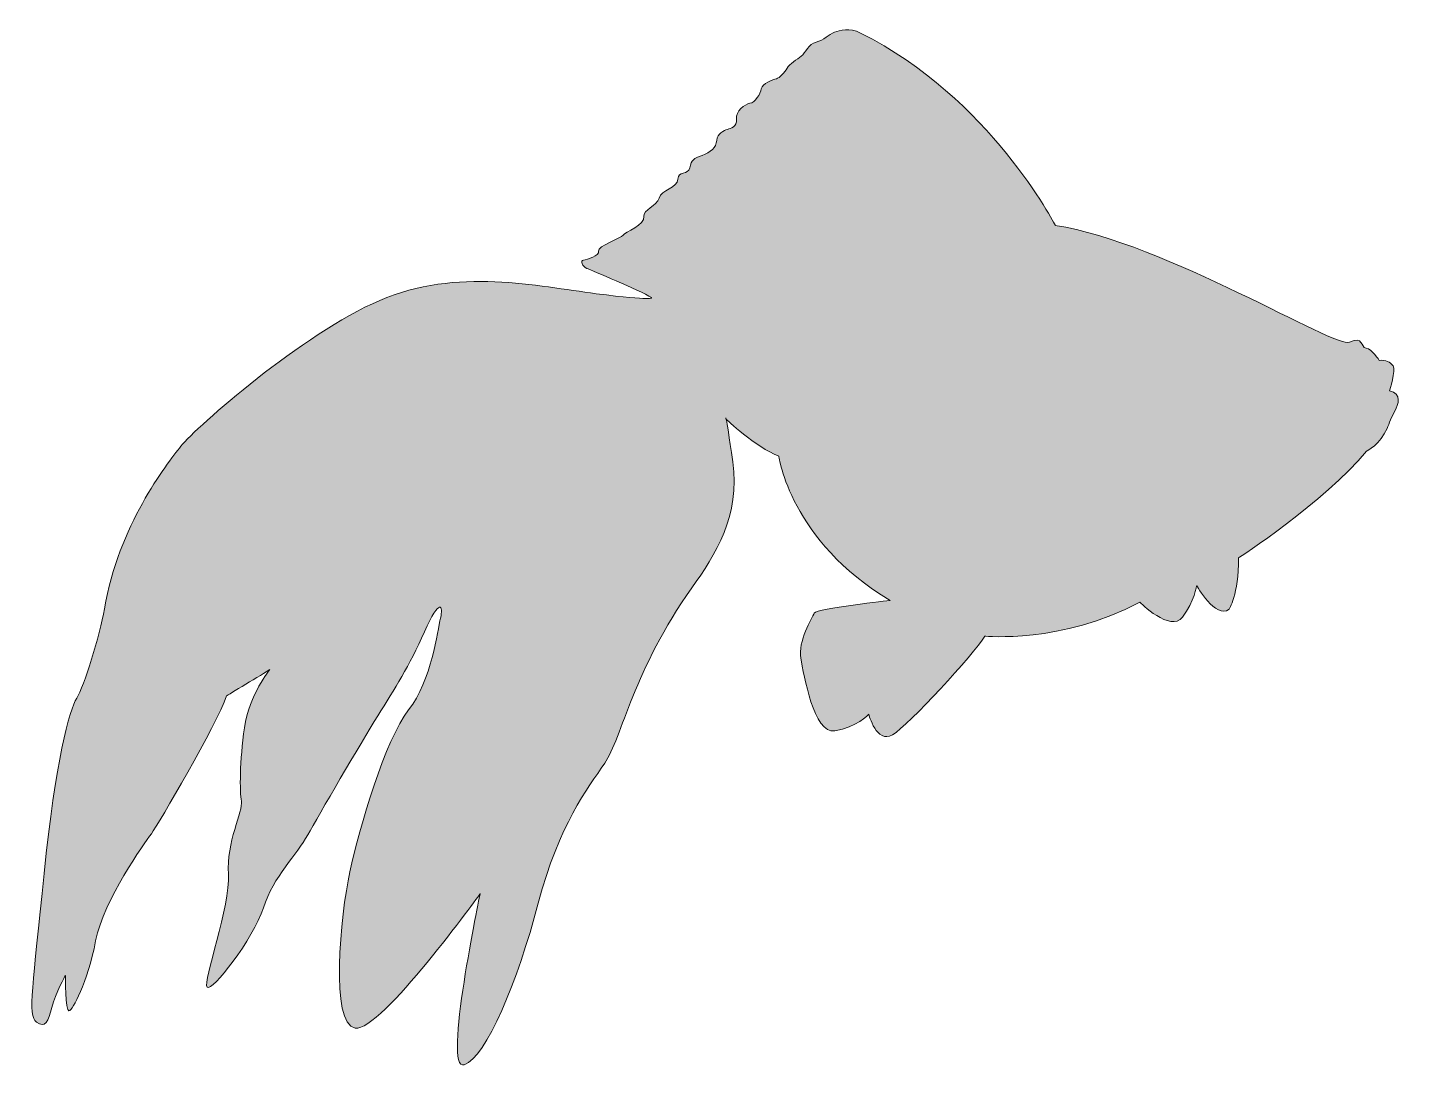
# Model space of a CAD drawing. Header units: inches. Extents: x 2.36 to 8.73, y -8.37 to -3.53.
import ezdxf

# ---------------------------------------------------------------- set-up
doc = ezdxf.new("R2010")
doc.units = ezdxf.units.IN
doc.header["$MEASUREMENT"] = 0
doc.layers.add('Layer 1', color=7, linetype='Continuous')

msp = doc.modelspace()

# ---------------------------------------------------------------- hatches: boundary and pattern name
at = {"layer": 'Layer 1', "true_color": 0xffffff}
h = msp.add_hatch(color=7, dxfattribs=at)
h.dxf.hatch_style = 2
edge = h.paths.add_edge_path()
edge.add_spline(control_points=[(5.5953, -5.3433), (5.5953, -5.3433), (5.7342, -5.4749), (5.8403, -5.5152), (5.8403, -5.5152), (5.8952, -5.9101), (6.356, -6.1844), (6.356, -6.1844), (6.0159, -6.221), (6.0049, -6.243), (5.9939, -6.2649), (5.9281, -6.3746), (5.9427, -6.4514), (5.9574, -6.5282), (6.0012, -6.8025), (6.1, -6.7879), (6.1988, -6.7733), (6.2573, -6.7111), (6.2573, -6.7111), (6.2573, -6.7111), (6.2938, -6.8501), (6.367, -6.8061), (6.4401, -6.7623), (6.7436, -6.4331), (6.7949, -6.349), (6.7949, -6.349), (7.1496, -6.3856), (7.5117, -6.1918), (7.5117, -6.1918), (7.6543, -6.3344), (7.7092, -6.2612), (7.764, -6.1881), (7.775, -6.1149), (7.775, -6.1149), (7.775, -6.1149), (7.8628, -6.2722), (7.925, -6.2247), (7.925, -6.2247), (7.9689, -6.1588), (7.9689, -5.9869), (7.9689, -5.9869), (8.3638, -5.7309), (8.5613, -5.4932), (8.5613, -5.4932), (8.6261, -5.4596), (8.6564, -5.3871), (8.6655, -5.3652), (8.6783, -5.3305), (8.693, -5.3049), (8.7076, -5.2793), (8.7277, -5.2262), (8.6674, -5.2135), (8.6674, -5.2135), (8.6985, -5.1165), (8.6838, -5.0982), (8.6692, -5.08), (8.6509, -5.069), (8.6199, -5.0727), (8.6199, -5.0727), (8.5869, -5.0196), (8.5595, -5.016), (8.5321, -5.0123), (8.5485, -4.9574), (8.4827, -4.9885), (8.4169, -5.0196), (7.6287, -4.5259), (7.1204, -4.4473), (7.1204, -4.4473), (6.818, -3.856), (6.2189, -3.5567), (6.1677, -3.5311), (6.1238, -3.5439), (6.0982, -3.5531), (6.0726, -3.5622), (6.0488, -3.5915), (6.0141, -3.5988), (5.9793, -3.6061), (5.9629, -3.65), (5.9446, -3.6646), (5.9263, -3.6792), (5.8897, -3.6994), (5.8788, -3.7195), (5.8678, -3.7396), (5.844, -3.7652), (5.8294, -3.7688), (5.8148, -3.7725), (5.7636, -3.7908), (5.7599, -3.8146), (5.7562, -3.8383), (5.7306, -3.8786), (5.7069, -3.8822), (5.6831, -3.8859), (5.6411, -3.9188), (5.6447, -3.9554), (5.6483, -3.9919), (5.6173, -3.9974), (5.6026, -4.0029), (5.588, -4.0084), (5.5551, -4.0212), (5.5532, -4.0541), (5.5514, -4.087), (5.524, -4.109), (5.4856, -4.1236), (5.4472, -4.1382), (5.4363, -4.1437), (5.4289, -4.1803), (5.4216, -4.2169), (5.3741, -4.1931), (5.3741, -4.2333), (5.3741, -4.2735), (5.2955, -4.2827), (5.2863, -4.3211), (5.2771, -4.3595), (5.2113, -4.3723), (5.2168, -4.407), (5.2223, -4.4418), (5.129, -4.4802), (5.1199, -4.493), (5.1107, -4.5058), (5.001, -4.5442), (5.0065, -4.5661), (5.012, -4.588), (4.9535, -4.6064), (4.937, -4.6082), (4.9206, -4.61), (4.9297, -4.6374), (4.9516, -4.6466), (4.9736, -4.6557), (5.1948, -4.7472), (5.2515, -4.7819), (5.2515, -4.7819), (5.2662, -4.7984), (4.9956, -4.7636), (4.7249, -4.7289), (4.35, -4.6411), (3.9934, -4.7947), (3.6368, -4.9483), (3.1431, -5.3817), (3.0737, -5.4694), (3.0042, -5.5573), (2.7852, -5.837), (2.7189, -6.2229), (2.6978, -6.3454), (2.6238, -6.584), (2.5909, -6.6361), (2.558, -6.6882), (2.4921, -6.9296), (2.44, -7.448), (2.3879, -7.9664), (2.3632, -8.1063), (2.4043, -8.1365), (2.4455, -8.1667), (2.4592, -8.1337), (2.4757, -8.0679), (2.4921, -8.0021), (2.5388, -7.9198), (2.5388, -7.9198), (2.5388, -7.9198), (2.5388, -8.0871), (2.5552, -8.0844), (2.5717, -8.0816), (2.6403, -7.9554), (2.6786, -7.7607), (2.7171, -7.566), (2.9036, -7.3109), (2.9365, -7.2642), (2.9694, -7.2176), (3.2382, -6.7623), (3.2848, -6.6251), (3.2848, -6.6251), (3.4549, -6.5237), (3.4851, -6.5044), (3.4851, -6.5044), (3.3891, -6.6197), (3.3671, -6.7733), (3.3452, -6.9268), (3.3452, -7.0695), (3.3534, -7.1134), (3.3616, -7.1573), (3.2821, -7.3054), (3.2931, -7.4507), (3.304, -7.5961), (3.1724, -7.95), (3.1943, -7.9747), (3.2162, -7.9993), (3.4083, -7.7525), (3.4549, -7.6071), (3.5015, -7.4617), (3.6112, -7.3602), (3.6606, -7.2697), (3.71, -7.1792), (3.9047, -6.8473), (3.9843, -6.7184), (4.0638, -6.5895), (4.1297, -6.4907), (4.201, -6.3289), (4.2723, -6.1671), (4.2888, -6.2082), (4.275, -6.2658), (4.2613, -6.3234), (4.2339, -6.5538), (4.1269, -6.691), (4.0199, -6.8281), (3.8992, -7.2341), (3.8554, -7.4398), (3.8115, -7.6455), (3.7621, -8.1447), (3.8801, -8.1639), (3.998, -8.1831), (4.4588, -7.5413), (4.4588, -7.5413), (4.4588, -7.5413), (4.2833, -8.3696), (4.3847, -8.334), (4.4862, -8.2983), (4.6316, -7.95), (4.7276, -7.5852), (4.8236, -7.2204), (4.9553, -7.0558), (5.0348, -6.9378), (5.1144, -6.8199), (5.1695, -6.5019), (5.4381, -6.1259), (5.5477, -5.9723), (5.663, -5.7913), (5.6273, -5.5417), (5.5917, -5.2921), (5.5953, -5.3433), (5.5953, -5.3433)], knot_values=[0, 0, 0, 0, 1, 1, 1, 2, 2, 2, 3, 3, 3, 4, 4, 4, 5, 5, 5, 6, 6, 6, 7, 7, 7, 8, 8, 8, 9, 9, 9, 10, 10, 10, 11, 11, 11, 12, 12, 12, 13, 13, 13, 14, 14, 14, 15, 15, 15, 16, 16, 16, 17, 17, 17, 18, 18, 18, 19, 19, 19, 20, 20, 20, 21, 21, 21, 22, 22, 22, 23, 23, 23, 24, 24, 24, 25, 25, 25, 26, 26, 26, 27, 27, 27, 28, 28, 28, 29, 29, 29, 30, 30, 30, 31, 31, 31, 32, 32, 32, 33, 33, 33, 34, 34, 34, 35, 35, 35, 36, 36, 36, 37, 37, 37, 38, 38, 38, 39, 39, 39, 40, 40, 40, 41, 41, 41, 42, 42, 42, 43, 43, 43, 44, 44, 44, 45, 45, 45, 46, 46, 46, 47, 47, 47, 48, 48, 48, 49, 49, 49, 50, 50, 50, 51, 51, 51, 52, 52, 52, 53, 53, 53, 54, 54, 54, 55, 55, 55, 56, 56, 56, 57, 57, 57, 58, 58, 58, 59, 59, 59, 60, 60, 60, 61, 61, 61, 62, 62, 62, 63, 63, 63, 64, 64, 64, 65, 65, 65, 66, 66, 66, 67, 67, 67, 68, 68, 68, 69, 69, 69, 70, 70, 70, 71, 71, 71, 72, 72, 72, 73, 73, 73, 74, 74, 74, 75, 75, 75, 76, 76, 76, 76], degree=3, periodic=1)

# ---------------------------------------------------------------- linework, layer by layer
at = {"layer": 'Layer 1', "color": 7, "lineweight": 18, "true_color": 0xffffff}
msp.add_open_spline([(5.5953, -5.3433), (5.5953, -5.3433), (5.7342, -5.4749), (5.8403, -5.5152), (5.8403, -5.5152), (5.8952, -5.9101), (6.356, -6.1844), (6.356, -6.1844), (6.0159, -6.221), (6.0049, -6.243), (5.9939, -6.2649), (5.9281, -6.3746), (5.9427, -6.4514), (5.9574, -6.5282), (6.0012, -6.8025), (6.1, -6.7879), (6.1988, -6.7733), (6.2573, -6.7111), (6.2573, -6.7111), (6.2573, -6.7111), (6.2938, -6.8501), (6.367, -6.8061), (6.4401, -6.7623), (6.7436, -6.4331), (6.7949, -6.349), (6.7949, -6.349), (7.1496, -6.3856), (7.5117, -6.1918), (7.5117, -6.1918), (7.6543, -6.3344), (7.7092, -6.2612), (7.764, -6.1881), (7.775, -6.1149), (7.775, -6.1149), (7.775, -6.1149), (7.8628, -6.2722), (7.925, -6.2247), (7.925, -6.2247), (7.9689, -6.1588), (7.9689, -5.9869), (7.9689, -5.9869), (8.3638, -5.7309), (8.5613, -5.4932), (8.5613, -5.4932), (8.6261, -5.4596), (8.6564, -5.3871), (8.6655, -5.3652), (8.6783, -5.3305), (8.693, -5.3049), (8.7076, -5.2793), (8.7277, -5.2262), (8.6674, -5.2135), (8.6674, -5.2135), (8.6985, -5.1165), (8.6838, -5.0982), (8.6692, -5.08), (8.6509, -5.069), (8.6199, -5.0727), (8.6199, -5.0727), (8.5869, -5.0196), (8.5595, -5.016), (8.5321, -5.0123), (8.5485, -4.9574), (8.4827, -4.9885), (8.4169, -5.0196), (7.6287, -4.5259), (7.1204, -4.4473), (7.1204, -4.4473), (6.818, -3.856), (6.2189, -3.5567), (6.1677, -3.5311), (6.1238, -3.5439), (6.0982, -3.5531), (6.0726, -3.5622), (6.0488, -3.5915), (6.0141, -3.5988), (5.9793, -3.6061), (5.9629, -3.65), (5.9446, -3.6646), (5.9263, -3.6792), (5.8897, -3.6994), (5.8788, -3.7195), (5.8678, -3.7396), (5.844, -3.7652), (5.8294, -3.7688), (5.8148, -3.7725), (5.7636, -3.7908), (5.7599, -3.8146), (5.7562, -3.8383), (5.7306, -3.8786), (5.7069, -3.8822), (5.6831, -3.8859), (5.6411, -3.9188), (5.6447, -3.9554), (5.6483, -3.9919), (5.6173, -3.9974), (5.6026, -4.0029), (5.588, -4.0084), (5.5551, -4.0212), (5.5532, -4.0541), (5.5514, -4.087), (5.524, -4.109), (5.4856, -4.1236), (5.4472, -4.1382), (5.4363, -4.1437), (5.4289, -4.1803), (5.4216, -4.2169), (5.3741, -4.1931), (5.3741, -4.2333), (5.3741, -4.2735), (5.2955, -4.2827), (5.2863, -4.3211), (5.2771, -4.3595), (5.2113, -4.3723), (5.2168, -4.407), (5.2223, -4.4418), (5.129, -4.4802), (5.1199, -4.493), (5.1107, -4.5058), (5.001, -4.5442), (5.0065, -4.5661), (5.012, -4.588), (4.9535, -4.6064), (4.937, -4.6082), (4.9206, -4.61), (4.9297, -4.6374), (4.9516, -4.6466), (4.9736, -4.6557), (5.1948, -4.7472), (5.2515, -4.7819), (5.2515, -4.7819), (5.2662, -4.7984), (4.9956, -4.7636), (4.7249, -4.7289), (4.35, -4.6411), (3.9934, -4.7947), (3.6368, -4.9483), (3.1431, -5.3817), (3.0737, -5.4694), (3.0042, -5.5573), (2.7852, -5.837), (2.7189, -6.2229), (2.6978, -6.3454), (2.6238, -6.584), (2.5909, -6.6361), (2.558, -6.6882), (2.4921, -6.9296), (2.44, -7.448), (2.3879, -7.9664), (2.3632, -8.1063), (2.4043, -8.1365), (2.4455, -8.1667), (2.4592, -8.1337), (2.4757, -8.0679), (2.4921, -8.0021), (2.5388, -7.9198), (2.5388, -7.9198), (2.5388, -7.9198), (2.5388, -8.0871), (2.5552, -8.0844), (2.5717, -8.0816), (2.6403, -7.9554), (2.6786, -7.7607), (2.7171, -7.566), (2.9036, -7.3109), (2.9365, -7.2642), (2.9694, -7.2176), (3.2382, -6.7623), (3.2848, -6.6251), (3.2848, -6.6251), (3.4549, -6.5237), (3.4851, -6.5044), (3.4851, -6.5044), (3.3891, -6.6197), (3.3671, -6.7733), (3.3452, -6.9268), (3.3452, -7.0695), (3.3534, -7.1134), (3.3616, -7.1573), (3.2821, -7.3054), (3.2931, -7.4507), (3.304, -7.5961), (3.1724, -7.95), (3.1943, -7.9747), (3.2162, -7.9993), (3.4083, -7.7525), (3.4549, -7.6071), (3.5015, -7.4617), (3.6112, -7.3602), (3.6606, -7.2697), (3.71, -7.1792), (3.9047, -6.8473), (3.9843, -6.7184), (4.0638, -6.5895), (4.1297, -6.4907), (4.201, -6.3289), (4.2723, -6.1671), (4.2888, -6.2082), (4.275, -6.2658), (4.2613, -6.3234), (4.2339, -6.5538), (4.1269, -6.691), (4.0199, -6.8281), (3.8992, -7.2341), (3.8554, -7.4398), (3.8115, -7.6455), (3.7621, -8.1447), (3.8801, -8.1639), (3.998, -8.1831), (4.4588, -7.5413), (4.4588, -7.5413), (4.4588, -7.5413), (4.2833, -8.3696), (4.3847, -8.334), (4.4862, -8.2983), (4.6316, -7.95), (4.7276, -7.5852), (4.8236, -7.2204), (4.9553, -7.0558), (5.0348, -6.9378), (5.1144, -6.8199), (5.1695, -6.5019), (5.4381, -6.1259), (5.5477, -5.9723), (5.663, -5.7913), (5.6273, -5.5417), (5.5917, -5.2921), (5.5953, -5.3433), (5.5953, -5.3433)], degree=3, knots=[0, 0, 0, 0, 1, 1, 1, 2, 2, 2, 3, 3, 3, 4, 4, 4, 5, 5, 5, 6, 6, 6, 7, 7, 7, 8, 8, 8, 9, 9, 9, 10, 10, 10, 11, 11, 11, 12, 12, 12, 13, 13, 13, 14, 14, 14, 15, 15, 15, 16, 16, 16, 17, 17, 17, 18, 18, 18, 19, 19, 19, 20, 20, 20, 21, 21, 21, 22, 22, 22, 23, 23, 23, 24, 24, 24, 25, 25, 25, 26, 26, 26, 27, 27, 27, 28, 28, 28, 29, 29, 29, 30, 30, 30, 31, 31, 31, 32, 32, 32, 33, 33, 33, 34, 34, 34, 35, 35, 35, 36, 36, 36, 37, 37, 37, 38, 38, 38, 39, 39, 39, 40, 40, 40, 41, 41, 41, 42, 42, 42, 43, 43, 43, 44, 44, 44, 45, 45, 45, 46, 46, 46, 47, 47, 47, 48, 48, 48, 49, 49, 49, 50, 50, 50, 51, 51, 51, 52, 52, 52, 53, 53, 53, 54, 54, 54, 55, 55, 55, 56, 56, 56, 57, 57, 57, 58, 58, 58, 59, 59, 59, 60, 60, 60, 61, 61, 61, 62, 62, 62, 63, 63, 63, 64, 64, 64, 65, 65, 65, 66, 66, 66, 67, 67, 67, 68, 68, 68, 69, 69, 69, 70, 70, 70, 71, 71, 71, 72, 72, 72, 73, 73, 73, 74, 74, 74, 75, 75, 75, 76, 76, 76, 76], dxfattribs=at)

doc.saveas('drawing.dxf')
